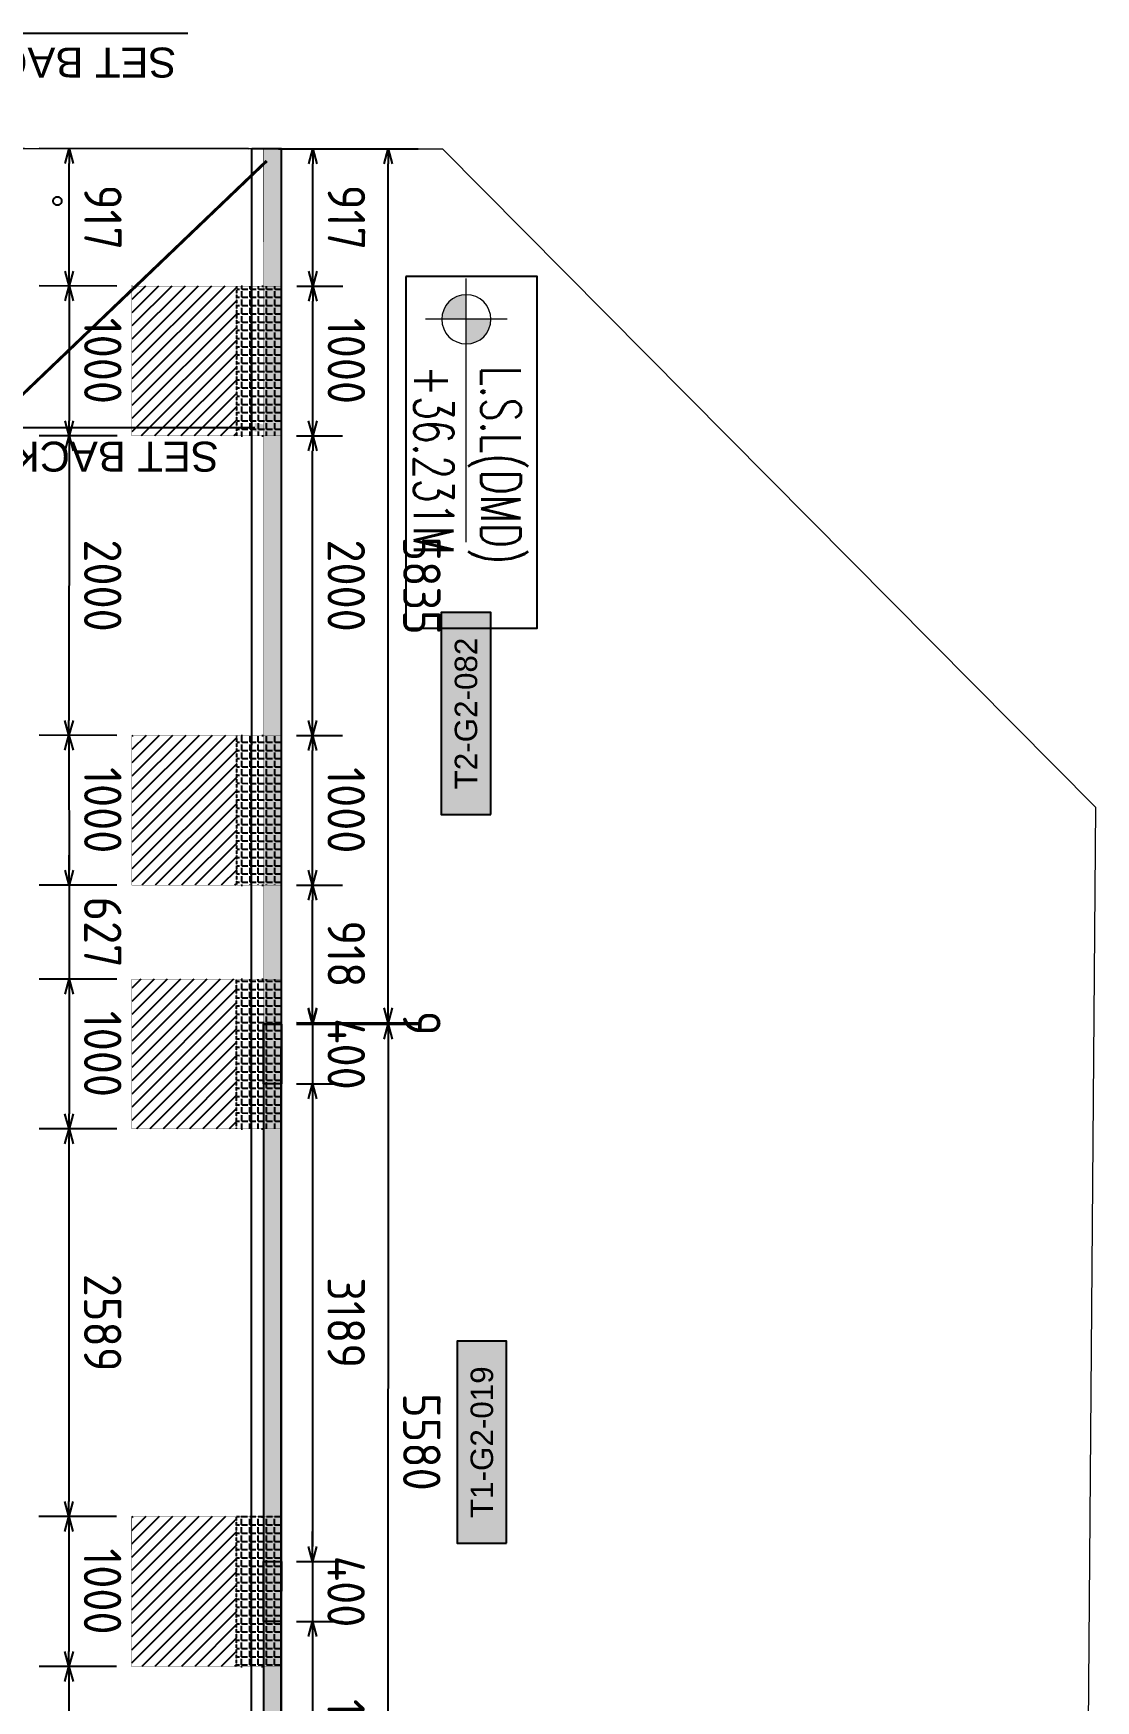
# Model space of a CAD drawing. Header units: centimetres. Extents: x -6122352 to 6876996, y -1694241 to 2592194.
# Drawn here: x 259579 to 266672, y -28556 to -17424 of the extents above; entities that cross this region are included whole.
import ezdxf
from ezdxf.enums import TextEntityAlignment as Align
from ezdxf.xclip import XClip

# ---------------------------------------------------------------- set-up
doc = ezdxf.new("R2010")
doc.units = ezdxf.units.CM
doc.header["$MEASUREMENT"] = 0
doc.header["$XCLIPFRAME"] = 2
doc.header["$PDMODE"] = 66
doc.header["$PDSIZE"] = 100
doc.linetypes.add('CENTER', pattern=[2, 1.25, -0.25, 0.25, -0.25])
doc.linetypes.add('DASHED2', pattern=[0.375, 0.25, -0.125])
doc.layers.get('Defpoints').update_dxf_attribs({"color": 255, "linetype": 'CENTER'})
for name, color, linetype, lineweight, true_color in [('08-Compound Wall-2', 6, 'Continuous', 25, 0xff00ff), ('23585-XR-AR-DAMAC PLOT LIMITS$0$1-End units', 7, 'Continuous', 5, 0xf8991e), ('23585-XR-AR-DAMAC PLOT LIMITS$0$1-Open Space', 7, 'Continuous', 5, 0x90cf5a)]:
    doc.layers.add(name, color=color, linetype=linetype, lineweight=lineweight, true_color=true_color)
for name, color, linetype in [('@MI-FOOTINGS', 7, 'Continuous'), ('@MI-MEP', 7, 'Continuous'), ('@MI-REF LAYER', 7, 'Continuous'), ('@MI-TYPE-01', 30, 'Continuous'), ('@MI-TYPE-02', 6, 'Continuous'), ('PANEL-TAGS', 7, 'Continuous'), ('S-DIMENSION', 251, 'Continuous'), ('XREF1$0$S-LEVELS', 2, 'Continuous'), ('XREF1$0$TYPICAL NEW PROFILE', 3, 'Continuous')]:
    doc.layers.add(name, color=color, linetype=linetype)
doc.layers.add('A-ANNO-TEXT', color=3, linetype='Continuous', lineweight=25)
doc.layers.add('XREF1$0$36-TAGLVL', color=23, linetype='Continuous', lineweight=9)
doc.styles.add('PANELTAG_STYLE', font='arial.ttf')
doc.styles.add('Schueco-BEMSTIL', font='isocpeur.ttf', dxfattribs={"width": 0.9})
doc.styles.get("Standard").update_dxf_attribs({"font": 'arial.ttf'})
doc.styles.add('XREF1$0$DLT_TEXT', font='romans.shx', dxfattribs={"width": 0.7})
doc.dimstyles.new('MI- JWC-TXT-2.5 MM', dxfattribs={"dimscale": 1.5, "dimtxt": 2.5, "dimasz": 1, "dimexe": 2, "dimexo": 1, "dimgap": 1, "dimtad": 1, "dimdec": 0, "dimdsep": 46, "dimtxsty": 'Schueco-BEMSTIL', "dimblk": 'OPEN30', "dimcen": 0, "dimdle": 2, "dimclrd": 140, "dimclre": 8, "dimclrt": 40, "dimadec": 0, "dimazin": 2, "dimtfac": 1, "dimtdec": 0, "dimtix": 1, "dimtmove": 2, "dimatfit": 3, "dimldrblk": 'OPEN', "dimfxl": 2, "dimlwd": -1, "dimlwe": -1, "dimarcsym": 0})
doc.dimstyles.get("Standard").update_dxf_attribs({"dimtxt": 5, "dimasz": 0.5, "dimexe": 0.18, "dimexo": 0.0625, "dimgap": 0.09, "dimtad": 0, "dimtih": 1, "dimtoh": 1, "dimdec": 0, "dimzin": 0, "dimdsep": 46, "dimtxsty": 'Standard', "dimcen": 0.09, "dimadec": 0, "dimazin": 0, "dimtfac": 1, "dimtdec": 0, "dimtofl": 0, "dimtmove": 0, "dimatfit": 3, "dimfxl": 1, "dimtolj": 1, "dimtzin": 0, "dimarcsym": 0})

# ---------------------------------------------------------------- blocks, each defined once
blk = doc.blocks.new('23585-XR-AR-BOUNDARY WALLS AND SETBACKS')
at = {"layer": '08-Compound Wall-2'}
for points in [[(496599.264, 2769060.988), (496581.568, 2769077.201), (496581.434, 2769077.055)], [(496553.061, 2769046.09), (496570.682, 2769029.944), (496576.796, 2769036.616), (496580.85, 2769041.04), (496584.903, 2769045.463), (496588.957, 2769049.887), (496593.01, 2769054.311), (496599.055, 2769060.908), (496581.434, 2769077.055)]]:
    blk.add_lwpolyline(points, dxfattribs=at)
blk = doc.blocks.new('A$C9d9485f6')
at = {"layer": 'A-ANNO-TEXT', "rotation": 312.4881850805905}
blk.add_blockref('23585-XR-AR-BOUNDARY WALLS AND SETBACKS', (-2377088.535, -1504219.252), dxfattribs=at)
blk = doc.blocks.new('23585-XR-AR-DAMAC PLOT LIMITS')
at = {"layer": '23585-XR-AR-DAMAC PLOT LIMITS$0$1-End units', "color": 251, "true_color": 0x636466}
blk.add_lwpolyline([(496599.264, 2769060.988), (496593.083, 2769054.243), (496575.389, 2769070.457), (496581.568, 2769077.201)], close=True, dxfattribs=at)
at = {"layer": '23585-XR-AR-DAMAC PLOT LIMITS$0$1-Open Space', "color": 251, "true_color": 0x636466}
blk.add_lwpolyline([(496608.192, 2769059.895), (496612.584, 2769055.807), (496616.976, 2769051.72), (496617.234, 2769051.48), (496617.478, 2769045.341), (496616.958, 2769044.774), (496599.264, 2769060.988), (496581.568, 2769077.201), (496582.293, 2769077.993), (496588.481, 2769078.239), (496595.015, 2769072.158), (496599.407, 2769068.071), (496603.8, 2769063.983)], close=True, dxfattribs=at)
blk = doc.blocks.new('A$Cf093b529')
at = {"layer": 'A-ANNO-TEXT'}
blk.add_blockref('23585-XR-AR-DAMAC PLOT LIMITS', (-495391.99, -2768603.442), dxfattribs=at)
blk = doc.blocks.new('A$C780da55d')
at = {"layer": 'S-DIMENSION'}
blk.add_circle((0, 0), 0.0281, dxfattribs=at)
blk = doc.blocks.new('23585-XR-AR-MALDIVE-2$0$TH_4')
blk.add_blockref('A$C780da55d', (495794.655, 2769130.864))
blk = doc.blocks.new('A$Ce1b57c37')
at = {"color": 1, "true_color": 0xeb0000, "const_width": 0.01}
blk.add_lwpolyline([(33.148, 0), (27.148, 0), (21.148, 0), (15.148, 0), (9.148, 0), (0.001, 0), (0, 24), (9.148, 24), (15.148, 24), (21.148, 24), (27.148, 24), (33.148, 24), (42.298, 24), (42.298, 0)], close=True, dxfattribs=at)
blk = doc.blocks.new('*D670')
at = {"color": 0, "lineweight": -2, "transparency": 16777216}
for p, q in [((494320.667, 2767860.65), (494320.667, 2767861.126)), ((494317.67, 2767860.97), (494317.67, 2767860.766)), ((494320.487, 2767860.946), (494317.85, 2767860.946))]:
    blk.add_line(p, q, dxfattribs=at)
at = {"color": 0, "transparency": 16777216}
for points in [[(494317.85, 2767860.976), (494317.85, 2767860.916), (494317.67, 2767860.946)], [(494320.487, 2767860.976), (494320.487, 2767860.916), (494320.667, 2767860.946)]]:
    blk.add_solid(points, dxfattribs=at)
at = {"layer": 'Defpoints', "color": 0, "transparency": 16777216}
for p in [(494317.67, 2767861.032), (494317.67, 2767860.946), (494320.667, 2767860.588)]:
    blk.add_point(p, dxfattribs=at)
at = {"color": 0, "transparency": 16777216, "insert": (494319.169, 2767861.139), "char_height": 0.2, "attachment_point": 5}
blk.add_mtext('\\A1;SET BACK   3.00', dxfattribs=at)
blk = doc.blocks.new('*D672')
at = {"color": 0, "lineweight": -2, "transparency": 16777216}
for p, q in [((494320.539, 2767860.584), (494320.969, 2767860.584)), ((494320.789, 2767859.264), (494320.789, 2767860.404)), ((494320.755, 2767859.084), (494320.609, 2767859.084)), ((494320.789, 2767858.315), (494320.789, 2767859.084)), ((494318.297, 2767858.315), (494320.789, 2767858.315))]:
    blk.add_line(p, q, dxfattribs=at)
at = {"color": 0, "transparency": 16777216}
for points in [[(494320.759, 2767860.404), (494320.819, 2767860.404), (494320.789, 2767860.584)], [(494320.759, 2767859.264), (494320.819, 2767859.264), (494320.789, 2767859.084)]]:
    blk.add_solid(points, dxfattribs=at)
at = {"layer": 'Defpoints', "color": 0, "transparency": 16777216}
for p in [(494320.476, 2767860.584), (494320.789, 2767860.584), (494320.817, 2767859.084)]:
    blk.add_point(p, dxfattribs=at)
at = {"color": 0, "transparency": 16777216, "insert": (494319.453, 2767858.508), "char_height": 0.2, "attachment_point": 5}
blk.add_mtext('\\A1;SET BACK   1.50', dxfattribs=at)
blk = doc.blocks.new('XREF1$0$LVL  ATTR')
at = {"color": 7}
blk.add_wipeout([(-0.337, 0.384), (1.897, 0.384), (1.897, -0.45), (-0.337, -0.45)], dxfattribs=at)
at = {"layer": 'XREF1$0$36-TAGLVL', "extrusion": (-4.88814e-07, 1.40652e-17, 1)}
h = blk.add_hatch(color=252, dxfattribs=at)
h.paths.add_polyline_path([(-0.065, 0.156, 0.414214), (-0.222, 0), (-0.065, 0)])
h.paths.add_polyline_path([(0.091, 0), (-0.065, 0), (-0.065, -0.156, 0.414214)])
for p, q in [((-0.065, -0.26), (-0.065, 0.26)), ((1.351, 0, 0), (-0.325, 0, 0))]:
    blk.add_line(p, q, dxfattribs=at)
blk.add_circle((-0.065, 0, 0), 0.156, dxfattribs=at)
at = {"layer": 'XREF1$0$S-LEVELS', "color": 1}
blk.add_lwpolyline([(-0.337, 0.384), (1.897, 0.384), (1.897, -0.45), (-0.337, -0.45)], close=True, dxfattribs=at)
at = {"layer": 'XREF1$0$TYPICAL NEW PROFILE', "color": 3, "style": 'XREF1$0$DLT_TEXT', "width": 0.7}
for tag, p in [('+0.00M', (0.241, 0.067, 0)), ('S.S.L', (0.241, -0.345, 0))]:
    blk.add_attdef(tag, p, '', height=0.25, dxfattribs=at)
blk = doc.blocks.new('T1-FOOTING')
at = {"transparency": 33554679}
h = blk.add_hatch(dxfattribs=at)
h.set_pattern_fill('ANGLE', color=256, scale=500)
h.set_pattern_definition([(0, (0, 0), (0, 137.5), [100, -37.5]), (90, (0, 0), (-137.5, 8e-15), [100, -37.5])])
h.paths.add_polyline_path([(-500, -300), (500, -300), (500, 0), (-500, 0)])
h.paths.add_polyline_path([(-499.75, -299.75), (499.75, -299.75), (499.75, -0.25), (-499.75, -0.25)], flags=16)
h = blk.add_hatch(dxfattribs=at)
h.set_pattern_fill('ANGLE', color=8, scale=200)
h.set_pattern_definition([(0, (0, 0), (0, 55), [40, -15]), (90, (0, 0), (-55, 3e-15), [40, -15])])
h.paths.add_polyline_path([(500, -300), (500, 0), (-500, 0), (-500, -300)])
h = blk.add_hatch(dxfattribs=at)
h.set_pattern_fill('ANSI31', color=8, scale=500)
h.paths.add_polyline_path([(500, -1000), (500, -300), (-500, -300), (-500, -1000)])
at = {"layer": '@MI-TYPE-01', "color": 240, "linetype": 'DASHED2', "true_color": 0xed1f24}
blk.add_line((-500, -300), (500, -300), dxfattribs=at)
at = {"layer": '@MI-TYPE-01', "color": 240, "true_color": 0xed1f24, "const_width": 2.5}
blk.add_lwpolyline([(-500, 0), (500, 0), (500, -1000), (-500, -1000)], close=True, dxfattribs=at)
blk = doc.blocks.new('_Open30')
at = {"color": 0, "linetype": 'ByBlock', "lineweight": -2}
for p, q in [((-1, 0.27), (0, 0)), ((0, 0), (-1, -0.27)), ((0, 0), (-1, 0))]:
    blk.add_line(p, q, dxfattribs=at)
blk = doc.blocks.new('*D919')
at = {"layer": '@MI-TYPE-02', "color": 8, "transparency": 16777216}
for p, q in [((382575, -149263), (383387, -149263)), ((382576, -155098), (383388, -155098))]:
    blk.add_line(p, q, dxfattribs=at)
at = {"layer": '@MI-TYPE-02', "color": 140, "transparency": 16777216}
blk.add_line((383188, -154998), (383187, -149363), dxfattribs=at)
at = {"layer": 'Defpoints', "color": 0, "transparency": 16777216}
for p in [(382475, -149263), (383187, -149263), (382476, -155098)]:
    blk.add_point(p, dxfattribs=at)
at = {"layer": '@MI-TYPE-02', "color": 140, "transparency": 16777216, "xscale": 100, "yscale": 100, "zscale": 100}
for p, rotation in [((383187, -149263), 90.01026582106833), ((383188, -155098), 270.0102658210683)]:
    blk.add_blockref('_Open30', p, dxfattribs=dict(at, rotation=rotation))
at = {"layer": '@MI-TYPE-02', "color": 40, "transparency": 16777216, "insert": (383412, -152180), "char_height": 250, "attachment_point": 5, "rotation": 270.0103, "style": 'Schueco-BEMSTIL'}
blk.add_mtext('5835', dxfattribs=at)
blk = doc.blocks.new('_Open')
at = {"color": 0, "linetype": 'ByBlock', "lineweight": -2}
for p, q in [((-1, 0.2), (0, 0)), ((-1, -0.2), (0, 0)), ((0, 0), (-1, 0))]:
    blk.add_line(p, q, dxfattribs=at)
blk = doc.blocks.new('*D920')
at = {"layer": '@MI-TYPE-02', "color": 8, "transparency": 16777216}
for p, q in [((382577, -154180), (382883, -154180)), ((382576, -155098), (382884, -155098))]:
    blk.add_line(p, q, dxfattribs=at)
at = {"layer": '@MI-TYPE-02', "color": 140, "transparency": 16777216}
blk.add_line((382684, -154998), (382683, -154280), dxfattribs=at)
at = {"layer": 'Defpoints', "color": 0, "transparency": 16777216}
for p in [(382477, -154180), (382683, -154180), (382476, -155098)]:
    blk.add_point(p, dxfattribs=at)
at = {"layer": '@MI-TYPE-02', "color": 140, "transparency": 16777216, "xscale": 100, "yscale": 100, "zscale": 100}
for p, rotation in [((382683, -154180), 90.01026582106833), ((382684, -155098), 270.0102658210683)]:
    blk.add_blockref('_Open30', p, dxfattribs=dict(at, rotation=rotation))
at = {"layer": '@MI-TYPE-02', "color": 40, "transparency": 16777216, "insert": (382909, -154639), "char_height": 250, "attachment_point": 5, "rotation": 270.0103, "style": 'Schueco-BEMSTIL'}
blk.add_mtext('918', dxfattribs=at)
blk = doc.blocks.new('*D921')
at = {"layer": '@MI-TYPE-02', "color": 8, "transparency": 16777216}
for p, q in [((382576, -153180), (382883, -153180)), ((382577, -154180), (382883, -154180))]:
    blk.add_line(p, q, dxfattribs=at)
at = {"layer": '@MI-TYPE-02', "color": 140, "transparency": 16777216}
blk.add_line((382683, -154080), (382683, -153280), dxfattribs=at)
at = {"layer": 'Defpoints', "color": 0, "transparency": 16777216}
for p in [(382476, -153180), (382683, -153180), (382477, -154180)]:
    blk.add_point(p, dxfattribs=at)
at = {"layer": '@MI-TYPE-02', "color": 140, "transparency": 16777216, "xscale": 100, "yscale": 100, "zscale": 100}
for p, rotation in [((382683, -153180), 90.01026582106833), ((382683, -154180), 270.0102658210683)]:
    blk.add_blockref('_Open30', p, dxfattribs=dict(at, rotation=rotation))
at = {"layer": '@MI-TYPE-02', "color": 40, "transparency": 16777216, "insert": (382908, -153680), "char_height": 250, "attachment_point": 5, "rotation": 270.0103, "style": 'Schueco-BEMSTIL'}
blk.add_mtext('1000', dxfattribs=at)
blk = doc.blocks.new('*D922')
at = {"layer": '@MI-TYPE-02', "color": 8, "transparency": 16777216}
for p, q in [((382576, -151180), (382883, -151180)), ((382576, -153180), (382883, -153180))]:
    blk.add_line(p, q, dxfattribs=at)
at = {"layer": '@MI-TYPE-02', "color": 140, "transparency": 16777216}
blk.add_line((382683, -153080), (382683, -151280), dxfattribs=at)
at = {"layer": 'Defpoints', "color": 0, "transparency": 16777216}
for p in [(382476, -151180), (382683, -151180), (382476, -153180)]:
    blk.add_point(p, dxfattribs=at)
at = {"layer": '@MI-TYPE-02', "color": 140, "transparency": 16777216, "xscale": 100, "yscale": 100, "zscale": 100}
for p, rotation in [((382683, -151180), 90.01026582106833), ((382683, -153180), 270.0102658210683)]:
    blk.add_blockref('_Open30', p, dxfattribs=dict(at, rotation=rotation))
at = {"layer": '@MI-TYPE-02', "color": 40, "transparency": 16777216, "insert": (382908, -152180), "char_height": 250, "attachment_point": 5, "rotation": 270.0103, "style": 'Schueco-BEMSTIL'}
blk.add_mtext('2000', dxfattribs=at)
blk = doc.blocks.new('*D923')
at = {"layer": '@MI-TYPE-02', "color": 8, "transparency": 16777216}
for p, q in [((382576, -150180), (382883, -150180)), ((382576, -151180), (382883, -151180))]:
    blk.add_line(p, q, dxfattribs=at)
at = {"layer": '@MI-TYPE-02', "color": 140, "transparency": 16777216}
blk.add_line((382683, -151080), (382683, -150280), dxfattribs=at)
at = {"layer": 'Defpoints', "color": 0, "transparency": 16777216}
for p in [(382476, -150180), (382683, -150180), (382476, -151180)]:
    blk.add_point(p, dxfattribs=at)
at = {"layer": '@MI-TYPE-02', "color": 140, "transparency": 16777216, "xscale": 100, "yscale": 100, "zscale": 100}
for p, rotation in [((382683, -150180), 90.01026582106833), ((382683, -151180), 270.0102658210683)]:
    blk.add_blockref('_Open30', p, dxfattribs=dict(at, rotation=rotation))
at = {"layer": '@MI-TYPE-02', "color": 40, "transparency": 16777216, "insert": (382908, -150680), "char_height": 250, "attachment_point": 5, "rotation": 270.0103, "style": 'Schueco-BEMSTIL'}
blk.add_mtext('1000', dxfattribs=at)
blk = doc.blocks.new('*D924')
at = {"layer": '@MI-TYPE-02', "color": 8, "transparency": 16777216}
for p, q in [((382455, -149263), (382883, -149263)), ((382576, -150180), (382883, -150180))]:
    blk.add_line(p, q, dxfattribs=at)
at = {"layer": '@MI-TYPE-02', "color": 140, "transparency": 16777216}
blk.add_line((382683, -150080), (382683, -149363), dxfattribs=at)
at = {"layer": 'Defpoints', "color": 0, "transparency": 16777216}
for p in [(382355, -149263), (382683, -149263), (382476, -150180)]:
    blk.add_point(p, dxfattribs=at)
at = {"layer": '@MI-TYPE-02', "color": 140, "transparency": 16777216, "xscale": 100, "yscale": 100, "zscale": 100}
for p, rotation in [((382683, -149263), 90.01026582106833), ((382683, -150180), 270.0102658210683)]:
    blk.add_blockref('_Open30', p, dxfattribs=dict(at, rotation=rotation))
at = {"layer": '@MI-TYPE-02', "color": 40, "transparency": 16777216, "insert": (382908, -149722), "char_height": 250, "attachment_point": 5, "rotation": 270.0103, "style": 'Schueco-BEMSTIL'}
blk.add_mtext('917', dxfattribs=at)
blk = doc.blocks.new('RCC COPING')
at = {"layer": '@MI-TYPE-01', "transparency": 33554679}
h = blk.add_hatch(color=8, dxfattribs=at)
h.dxf.hatch_style = 1
h.paths.add_polyline_path([(60, 200), (-60, 200), (-60, -200), (60, -200)])
at = {"layer": '@MI-TYPE-01', "color": 30}
blk.add_lwpolyline([(-60, 200), (60, 200), (60, -200), (-60, -200)], close=True, dxfattribs=at)
blk = doc.blocks.new('31309MM')
at = {"layer": '@MI-TYPE-01', "transparency": 33554679}
h = blk.add_hatch(color=30, dxfattribs=at)
h.dxf.hatch_style = 1
h.paths.add_polyline_path([(0, 120), (5582, 120), (5582, 0), (0, 0)])
h.paths.add_polyline_path([(5592, 0), (12764, 0), (12764, 120), (5592, 120)])
h.paths.add_polyline_path([(12774, 120), (18356, 120), (18356, 0), (12774, 0)])
h.paths.add_polyline_path([(18366, 0), (23537, 0), (23537, 120), (18366, 120)])
h.paths.add_polyline_path([(23547, 120), (30720, 120), (30720, 0), (23547, 0)])
h.paths.add_polyline_path([(30730, 0), (36309, 0), (36309, 120), (30730, 120)])
at = {"layer": '@MI-TYPE-01', "color": 30}
blk.add_lwpolyline([(30730, 0), (36309, 0), (36309, 120), (30730, 120)], close=True, dxfattribs=at)
at = {"layer": '@MI-TYPE-01', "color": 240, "true_color": 0xed1f24, "rotation": 89.95700707059105}
for p in [(32520, 60), (36109, 60)]:
    blk.add_blockref('RCC COPING', p, dxfattribs=at)
blk = doc.blocks.new('A$Ceca04276')
at = {"layer": '@MI-TYPE-01', "color": 30, "rotation": 89.98971944707202}
blk.add_blockref('31309MM', (0, 10), dxfattribs=at)
blk = doc.blocks.new('*D925')
at = {"layer": '@MI-TYPE-02', "color": 140, "transparency": 16777216}
for p, q in [((383188, -154998), (383188, -154898)), ((383188, -155098), (383188, -155107)), ((383188, -155207), (383188, -155307))]:
    blk.add_line(p, q, dxfattribs=at)
at = {"layer": '@MI-TYPE-02', "color": 8, "transparency": 16777216}
for p, q in [((382576, -155098), (383388, -155098)), ((382576, -155107), (383388, -155107))]:
    blk.add_line(p, q, dxfattribs=at)
at = {"layer": 'Defpoints', "color": 0, "transparency": 16777216}
for p in [(382476, -155098), (382476, -155107), (383188, -155107)]:
    blk.add_point(p, dxfattribs=at)
at = {"layer": '@MI-TYPE-02', "color": 140, "transparency": 16777216, "xscale": 100, "yscale": 100, "zscale": 100}
for p, rotation in [((383188, -155098), 270.0102658210683), ((383188, -155107), 90.01026582106833)]:
    blk.add_blockref('_Open30', p, dxfattribs=dict(at, rotation=rotation))
at = {"layer": '@MI-TYPE-02', "color": 40, "transparency": 16777216, "insert": (383413, -155102), "char_height": 250, "attachment_point": 5, "rotation": 270.0103, "style": 'Schueco-BEMSTIL'}
blk.add_mtext('9', dxfattribs=at)
blk = doc.blocks.new('*D1374')
at = {"layer": '@MI-TYPE-02', "color": 8, "transparency": 16777216}
for p, q in [((93, 42154), (904, 42154)), ((94, 36574), (905, 36575))]:
    blk.add_line(p, q, dxfattribs=at)
at = {"layer": '@MI-TYPE-02', "color": 140, "transparency": 16777216}
blk.add_line((704, 42054), (705, 36675), dxfattribs=at)
at = {"layer": 'Defpoints', "color": 0, "transparency": 16777216}
for p in [(-7, 42154), (-6, 36574), (705, 36575)]:
    blk.add_point(p, dxfattribs=at)
at = {"layer": '@MI-TYPE-02', "color": 140, "transparency": 16777216, "xscale": 100, "yscale": 100, "zscale": 100}
for p, rotation in [((704, 42154), 90.01026582106833), ((705, 36575), 270.0102658210683)]:
    blk.add_blockref('_Open30', p, dxfattribs=dict(at, rotation=rotation))
at = {"layer": '@MI-TYPE-02', "color": 40, "transparency": 16777216, "insert": (930, 39364), "char_height": 250, "attachment_point": 5, "rotation": 270.0103, "style": 'Schueco-BEMSTIL'}
blk.add_mtext('5580', dxfattribs=at)
blk = doc.blocks.new('*D926')
at = {"layer": '@MI-TYPE-02', "color": 140, "transparency": 16777216}
for p, q in [((382684, -155007), (382684, -154907)), ((382684, -155107), (382684, -155507)), ((382684, -155607), (382684, -155707))]:
    blk.add_line(p, q, dxfattribs=at)
at = {"layer": '@MI-TYPE-02', "color": 8, "transparency": 16777216}
for p, q in [((382576, -155107), (382884, -155107)), ((382577, -155507), (382884, -155507))]:
    blk.add_line(p, q, dxfattribs=at)
at = {"layer": 'Defpoints', "color": 0, "transparency": 16777216}
for p in [(382476, -155107), (382477, -155507), (382684, -155507)]:
    blk.add_point(p, dxfattribs=at)
at = {"layer": '@MI-TYPE-02', "color": 140, "transparency": 16777216, "xscale": 100, "yscale": 100, "zscale": 100}
for p, rotation in [((382684, -155107), 270.0102658210683), ((382684, -155507), 90.01026582106833)]:
    blk.add_blockref('_Open30', p, dxfattribs=dict(at, rotation=rotation))
at = {"layer": '@MI-TYPE-02', "color": 40, "transparency": 16777216, "insert": (382909, -155307), "char_height": 250, "attachment_point": 5, "rotation": 270.0103, "style": 'Schueco-BEMSTIL'}
blk.add_mtext('400', dxfattribs=at)
blk = doc.blocks.new('*D927')
at = {"layer": '@MI-TYPE-02', "color": 8, "transparency": 16777216}
for p, q in [((382577, -155507), (382884, -155507)), ((382577, -158696), (382884, -158696))]:
    blk.add_line(p, q, dxfattribs=at)
at = {"layer": '@MI-TYPE-02', "color": 140, "transparency": 16777216}
blk.add_line((382684, -155607), (382684, -158596), dxfattribs=at)
at = {"layer": 'Defpoints', "color": 0, "transparency": 16777216}
for p in [(382477, -155507), (382477, -158696), (382684, -158696)]:
    blk.add_point(p, dxfattribs=at)
at = {"layer": '@MI-TYPE-02', "color": 140, "transparency": 16777216, "xscale": 100, "yscale": 100, "zscale": 100}
for p, rotation in [((382684, -155507), 90.01026582106833), ((382684, -158696), 270.0102658210683)]:
    blk.add_blockref('_Open30', p, dxfattribs=dict(at, rotation=rotation))
at = {"layer": '@MI-TYPE-02', "color": 40, "transparency": 16777216, "insert": (382909, -157101), "char_height": 250, "attachment_point": 5, "rotation": 270.0103, "style": 'Schueco-BEMSTIL'}
blk.add_mtext('3189', dxfattribs=at)
blk = doc.blocks.new('*D928')
at = {"layer": '@MI-TYPE-02', "color": 140, "transparency": 16777216}
for p, q in [((382684, -158596), (382684, -158496)), ((382684, -158696), (382684, -159096)), ((382684, -159196), (382684, -159296))]:
    blk.add_line(p, q, dxfattribs=at)
at = {"layer": '@MI-TYPE-02', "color": 8, "transparency": 16777216}
for p, q in [((382577, -158696), (382884, -158696)), ((382577, -159096), (382884, -159096))]:
    blk.add_line(p, q, dxfattribs=at)
at = {"layer": 'Defpoints', "color": 0, "transparency": 16777216}
for p in [(382477, -158696), (382477, -159096), (382684, -159096)]:
    blk.add_point(p, dxfattribs=at)
at = {"layer": '@MI-TYPE-02', "color": 140, "transparency": 16777216, "xscale": 100, "yscale": 100, "zscale": 100}
for p, rotation in [((382684, -158696), 270.0102658210683), ((382684, -159096), 90.01026582106833)]:
    blk.add_blockref('_Open30', p, dxfattribs=dict(at, rotation=rotation))
at = {"layer": '@MI-TYPE-02', "color": 40, "transparency": 16777216, "insert": (382909, -158896), "char_height": 250, "attachment_point": 5, "rotation": 270.0103, "style": 'Schueco-BEMSTIL'}
blk.add_mtext('400', dxfattribs=at)
blk = doc.blocks.new('*D929')
at = {"layer": '@MI-TYPE-02', "color": 8, "transparency": 16777216}
for p, q in [((382577, -159096), (382884, -159096)), ((382577, -160687), (382885, -160687))]:
    blk.add_line(p, q, dxfattribs=at)
at = {"layer": '@MI-TYPE-02', "color": 140, "transparency": 16777216}
blk.add_line((382684, -159196), (382685, -160587), dxfattribs=at)
at = {"layer": 'Defpoints', "color": 0, "transparency": 16777216}
for p in [(382477, -159096), (382477, -160687), (382685, -160687)]:
    blk.add_point(p, dxfattribs=at)
at = {"layer": '@MI-TYPE-02', "color": 140, "transparency": 16777216, "xscale": 100, "yscale": 100, "zscale": 100}
for p, rotation in [((382684, -159096), 90.01026582106833), ((382685, -160687), 270.0102658210683)]:
    blk.add_blockref('_Open30', p, dxfattribs=dict(at, rotation=rotation))
at = {"layer": '@MI-TYPE-02', "color": 40, "transparency": 16777216, "insert": (382909, -159891), "char_height": 250, "attachment_point": 5, "rotation": 270.0103, "style": 'Schueco-BEMSTIL'}
blk.add_mtext('1591', dxfattribs=at)
blk = doc.blocks.new('*D1398')
at = {"layer": '@MI-TYPE-02', "color": 8, "transparency": 16777216}
for p, q in [((-229, 47998), (-1627, 47998)), ((-1108, 47081), (-1627, 47081))]:
    blk.add_line(p, q, dxfattribs=at)
at = {"layer": '@MI-TYPE-02', "color": 140, "transparency": 16777216}
blk.add_line((-1427, 47181), (-1427, 47898), dxfattribs=at)
at = {"layer": 'Defpoints', "color": 0, "transparency": 16777216}
for p in [(-1427, 47998), (-129, 47998), (-1008, 47081)]:
    blk.add_point(p, dxfattribs=at)
at = {"layer": '@MI-TYPE-02', "color": 140, "transparency": 16777216, "xscale": 100, "yscale": 100, "zscale": 100}
for p, rotation in [((-1427, 47998), 90.01026582106819), ((-1427, 47081), 270.0102658210682)]:
    blk.add_blockref('_Open30', p, dxfattribs=dict(at, rotation=rotation))
at = {"layer": '@MI-TYPE-02', "color": 40, "transparency": 16777216, "insert": (-1202, 47539), "char_height": 250, "attachment_point": 5, "rotation": 270.0103, "style": 'Schueco-BEMSTIL'}
blk.add_mtext('917', dxfattribs=at)
blk = doc.blocks.new('*D1399')
at = {"layer": '@MI-TYPE-02', "color": 8, "transparency": 16777216}
for p, q in [((-1108, 47081), (-1627, 47081)), ((-1107, 46081), (-1627, 46081))]:
    blk.add_line(p, q, dxfattribs=at)
at = {"layer": '@MI-TYPE-02', "color": 140, "transparency": 16777216}
blk.add_line((-1427, 46981), (-1427, 46181), dxfattribs=at)
at = {"layer": 'Defpoints', "color": 0, "transparency": 16777216}
for p in [(-1008, 47081), (-1427, 46081), (-1007, 46081)]:
    blk.add_point(p, dxfattribs=at)
at = {"layer": '@MI-TYPE-02', "color": 140, "transparency": 16777216, "xscale": 100, "yscale": 100, "zscale": 100}
for p, rotation in [((-1427, 47081), 90.01026582106819), ((-1427, 46081), 270.0102658210682)]:
    blk.add_blockref('_Open30', p, dxfattribs=dict(at, rotation=rotation))
at = {"layer": '@MI-TYPE-02', "color": 40, "transparency": 16777216, "insert": (-1202, 46581), "char_height": 250, "attachment_point": 5, "rotation": 270.0103, "style": 'Schueco-BEMSTIL'}
blk.add_mtext('1000', dxfattribs=at)
blk = doc.blocks.new('*D1400')
at = {"layer": '@MI-TYPE-02', "color": 8, "transparency": 16777216}
for p, q in [((-1107, 46081), (-1627, 46081)), ((-1107, 44081), (-1627, 44081))]:
    blk.add_line(p, q, dxfattribs=at)
at = {"layer": '@MI-TYPE-02', "color": 140, "transparency": 16777216}
blk.add_line((-1427, 45981), (-1427, 44181), dxfattribs=at)
at = {"layer": 'Defpoints', "color": 0, "transparency": 16777216}
for p in [(-1007, 46081), (-1427, 44081), (-1007, 44081)]:
    blk.add_point(p, dxfattribs=at)
at = {"layer": '@MI-TYPE-02', "color": 140, "transparency": 16777216, "xscale": 100, "yscale": 100, "zscale": 100}
for p, rotation in [((-1427, 46081), 90.01026582106819), ((-1427, 44081), 270.0102658210682)]:
    blk.add_blockref('_Open30', p, dxfattribs=dict(at, rotation=rotation))
at = {"layer": '@MI-TYPE-02', "color": 40, "transparency": 16777216, "insert": (-1202, 45081), "char_height": 250, "attachment_point": 5, "rotation": 270.0103, "style": 'Schueco-BEMSTIL'}
blk.add_mtext('2000', dxfattribs=at)
blk = doc.blocks.new('*D1401')
at = {"layer": '@MI-TYPE-02', "color": 8, "transparency": 16777216}
for p, q in [((-1107, 44081), (-1627, 44081)), ((-1107, 43081), (-1626, 43081))]:
    blk.add_line(p, q, dxfattribs=at)
at = {"layer": '@MI-TYPE-02', "color": 140, "transparency": 16777216}
blk.add_line((-1427, 43981), (-1426, 43181), dxfattribs=at)
at = {"layer": 'Defpoints', "color": 0, "transparency": 16777216}
for p in [(-1007, 44081), (-1426, 43081), (-1007, 43081)]:
    blk.add_point(p, dxfattribs=at)
at = {"layer": '@MI-TYPE-02', "color": 140, "transparency": 16777216, "xscale": 100, "yscale": 100, "zscale": 100}
for p, rotation in [((-1427, 44081), 90.01026582106819), ((-1426, 43081), 270.0102658210682)]:
    blk.add_blockref('_Open30', p, dxfattribs=dict(at, rotation=rotation))
at = {"layer": '@MI-TYPE-02', "color": 40, "transparency": 16777216, "insert": (-1201, 43581), "char_height": 250, "attachment_point": 5, "rotation": 270.0103, "style": 'Schueco-BEMSTIL'}
blk.add_mtext('1000', dxfattribs=at)
blk = doc.blocks.new('*D1402')
at = {"layer": '@MI-TYPE-02', "color": 140, "transparency": 16777216}
for p, q in [((-1426, 43181), (-1426, 43281)), ((-1426, 43081), (-1426, 42454)), ((-1426, 42354), (-1426, 42254))]:
    blk.add_line(p, q, dxfattribs=at)
at = {"layer": '@MI-TYPE-02', "color": 8, "transparency": 16777216}
for p, q in [((-1107, 43081), (-1626, 43081)), ((-1108, 42454), (-1626, 42454))]:
    blk.add_line(p, q, dxfattribs=at)
at = {"layer": 'Defpoints', "color": 0, "transparency": 16777216}
for p in [(-1007, 43081), (-1426, 42454), (-1008, 42454)]:
    blk.add_point(p, dxfattribs=at)
at = {"layer": '@MI-TYPE-02', "color": 140, "transparency": 16777216, "xscale": 100, "yscale": 100, "zscale": 100}
for p, rotation in [((-1426, 43081), 270.0102658210682), ((-1426, 42454), 90.01026582106819)]:
    blk.add_blockref('_Open30', p, dxfattribs=dict(at, rotation=rotation))
at = {"layer": '@MI-TYPE-02', "color": 40, "transparency": 16777216, "insert": (-1201, 42767), "char_height": 250, "attachment_point": 5, "rotation": 270.0103, "style": 'Schueco-BEMSTIL'}
blk.add_mtext('627', dxfattribs=at)
blk = doc.blocks.new('*D1403')
at = {"layer": '@MI-TYPE-02', "color": 8, "transparency": 16777216}
for p, q in [((-1108, 42454), (-1626, 42454)), ((-1107, 41454), (-1626, 41454))]:
    blk.add_line(p, q, dxfattribs=at)
at = {"layer": '@MI-TYPE-02', "color": 140, "transparency": 16777216}
blk.add_line((-1426, 42354), (-1426, 41554), dxfattribs=at)
at = {"layer": 'Defpoints', "color": 0, "transparency": 16777216}
for p in [(-1008, 42454), (-1426, 41454), (-1007, 41454)]:
    blk.add_point(p, dxfattribs=at)
at = {"layer": '@MI-TYPE-02', "color": 140, "transparency": 16777216, "xscale": 100, "yscale": 100, "zscale": 100}
for p, rotation in [((-1426, 42454), 90.01026582106819), ((-1426, 41454), 270.0102658210682)]:
    blk.add_blockref('_Open30', p, dxfattribs=dict(at, rotation=rotation))
at = {"layer": '@MI-TYPE-02', "color": 40, "transparency": 16777216, "insert": (-1201, 41954), "char_height": 250, "attachment_point": 5, "rotation": 270.0103, "style": 'Schueco-BEMSTIL'}
blk.add_mtext('1000', dxfattribs=at)
blk = doc.blocks.new('*D1404')
at = {"layer": '@MI-TYPE-02', "color": 8, "transparency": 16777216}
for p, q in [((-1107, 41454), (-1626, 41454)), ((-1107, 38865), (-1626, 38865))]:
    blk.add_line(p, q, dxfattribs=at)
at = {"layer": '@MI-TYPE-02', "color": 140, "transparency": 16777216}
blk.add_line((-1426, 41354), (-1426, 38965), dxfattribs=at)
at = {"layer": 'Defpoints', "color": 0, "transparency": 16777216}
for p in [(-1007, 41454), (-1426, 38865), (-1007, 38865)]:
    blk.add_point(p, dxfattribs=at)
at = {"layer": '@MI-TYPE-02', "color": 140, "transparency": 16777216, "xscale": 100, "yscale": 100, "zscale": 100}
for p, rotation in [((-1426, 41454), 90.01026582106819), ((-1426, 38865), 270.0102658210682)]:
    blk.add_blockref('_Open30', p, dxfattribs=dict(at, rotation=rotation))
at = {"layer": '@MI-TYPE-02', "color": 40, "transparency": 16777216, "insert": (-1201, 40159), "char_height": 250, "attachment_point": 5, "rotation": 270.0103, "style": 'Schueco-BEMSTIL'}
blk.add_mtext('2589', dxfattribs=at)
blk = doc.blocks.new('*D1405')
at = {"layer": '@MI-TYPE-02', "color": 8, "transparency": 16777216}
for p, q in [((-1107, 38865), (-1626, 38865)), ((-1107, 37865), (-1625, 37865))]:
    blk.add_line(p, q, dxfattribs=at)
at = {"layer": '@MI-TYPE-02', "color": 140, "transparency": 16777216}
blk.add_line((-1426, 38765), (-1425, 37965), dxfattribs=at)
at = {"layer": 'Defpoints', "color": 0, "transparency": 16777216}
for p in [(-1007, 38865), (-1425, 37865), (-1007, 37865)]:
    blk.add_point(p, dxfattribs=at)
at = {"layer": '@MI-TYPE-02', "color": 140, "transparency": 16777216, "xscale": 100, "yscale": 100, "zscale": 100}
for p, rotation in [((-1426, 38865), 90.01026582106819), ((-1425, 37865), 270.0102658210682)]:
    blk.add_blockref('_Open30', p, dxfattribs=dict(at, rotation=rotation))
at = {"layer": '@MI-TYPE-02', "color": 40, "transparency": 16777216, "insert": (-1201, 38365), "char_height": 250, "attachment_point": 5, "rotation": 270.0103, "style": 'Schueco-BEMSTIL'}
blk.add_mtext('1000', dxfattribs=at)
blk = doc.blocks.new('*D1406')
at = {"layer": '@MI-TYPE-02', "color": 8, "transparency": 16777216}
for p, q in [((-1107, 37865), (-1625, 37865)), ((-1106, 35274), (-1625, 35273))]:
    blk.add_line(p, q, dxfattribs=at)
at = {"layer": '@MI-TYPE-02', "color": 140, "transparency": 16777216}
blk.add_line((-1425, 37765), (-1425, 35373), dxfattribs=at)
at = {"layer": 'Defpoints', "color": 0, "transparency": 16777216}
for p in [(-1007, 37865), (-1425, 35273), (-1006, 35274)]:
    blk.add_point(p, dxfattribs=at)
at = {"layer": '@MI-TYPE-02', "color": 140, "transparency": 16777216, "xscale": 100, "yscale": 100, "zscale": 100}
for p, rotation in [((-1425, 37865), 90.01026582106819), ((-1425, 35273), 270.0102658210682)]:
    blk.add_blockref('_Open30', p, dxfattribs=dict(at, rotation=rotation))
at = {"layer": '@MI-TYPE-02', "color": 40, "transparency": 16777216, "insert": (-1200, 36569), "char_height": 250, "attachment_point": 5, "rotation": 270.0103, "style": 'Schueco-BEMSTIL'}
blk.add_mtext('2591', dxfattribs=at)
blk = doc.blocks.new('PANELTAG')
at = {"layer": 'PANEL-TAGS', "color": 1}
blk.add_lwpolyline([(-13.5, -3.3), (13.5, -3.3), (13.5, 3.3), (-13.5, 3.3)], close=True, dxfattribs=at)
at = {"layer": 'PANEL-TAGS', "color": 40, "true_color": 0xffd700}
blk.add_solid([(-13.5, -3.3), (13.5, -3.3), (-13.5, 3.3), (13.5, 3.3)], dxfattribs=at)
at = {"layer": 'PANEL-TAGS', "color": 5, "style": 'PANELTAG_STYLE'}
blk.add_attdef('TAGNO', text='', height=3, dxfattribs=at).set_placement((0, 0), align=Align.CENTER)
blk = doc.blocks.new('A$C112ef4d4')
at = {"color": 1, "true_color": 0xeb0000, "const_width": 0.01}
blk.add_lwpolyline([(37.17, -20.282), (31.17, -20.282), (25.17, -20.282), (19.17, -20.282), (13.17, -20.282), (4.022, -20.282), (4.022, 3.719), (13.17, 3.718), (19.17, 3.718), (25.17, 3.718), (31.17, 3.718), (37.17, 3.718), (46.32, 3.718), (46.32, -20.282)], close=True, dxfattribs=at)
dim = blk.add_linear_dim(base=(4.022, -18.42), p1=(7.02, -18.778), p2=(4.022, -18.334), text='SET BACK   <>', dimstyle='Standard', override={"dimtxt": 0.2, "dimtad": 1, "dimtih": 0, "dimdec": 2})
dim.commit()
dim.dimension.update_dxf_attribs({"geometry": '*D670', "text_midpoint": (5.521, -18.227), "insert": (-494313.648, -2767879.366)})
dim = blk.add_linear_dim(base=(7.142, -18.782), p1=(7.17, -20.282), p2=(6.828, -18.782), angle=90, text='SET BACK   <>', dimstyle='Standard', override={"dimtxt": 0.2, "dimtad": 1, "dimtih": 0, "dimdec": 2, "dimtmove": 1})
dim.commit()
dim.dimension.update_dxf_attribs({"geometry": '*D672', "text_midpoint": (6.411, -21.051), "dimtype": 128, "insert": (-494313.648, -2767879.366)})
blk = doc.blocks.new('T1-PARTITON 2')
at = {"layer": '@MI-TYPE-02'}
h = blk.add_hatch(color=256, dxfattribs=at)
h.dxf.hatch_style = 1
h.paths.add_polyline_path([(-8.7, 47998.3), (-7.6, 42163.3), (-127.6, 42163.3), (-128.7, 47998.3)])
at = {"layer": '@MI-TYPE-02', "const_width": 2.5}
blk.add_lwpolyline([(-8.7, 47998.3), (-7.6, 42163.3), (-127.6, 42163.3), (-128.7, 47998.3)], close=True, dxfattribs=at)
at = {"layer": '@MI-FOOTINGS', "color": 240, "true_color": 0xed1f24, "xscale": -1}
for p, rotation in [((-7.5, 46580.8), 270.0102658218726), ((-7, 43580.8), 270.0102658218726), ((-7.4, 41954.2), 270.0100462352146), ((-6.7, 38365.2), 270.0100462352146)]:
    blk.add_blockref('T1-FOOTING', p, dxfattribs=dict(at, rotation=rotation))
at = {"layer": '@MI-TYPE-02', "rotation": 0.02048826124247522}
blk.add_blockref('A$Ceca04276', (-1.3, 5835), dxfattribs=at)
at = {"layer": '@MI-TYPE-02'}
for base, p1, p2, picture, middle in [((-1427.2558, 47998.03), (-1007.6323, 47080.6418), (-128.6692, 47998.2627), '*D1398', (-1202.1736, 47539.3387)), ((-1426.9, 46080.6), (-1007.6, 47080.6), (-1007.5, 46080.6), '*D1399', (-1202, 46580.6)), ((-1426.6, 44080.6), (-1007.5, 46080.6), (-1007.1, 44080.6), '*D1400', (-1201.7, 45080.6)), ((-1426.4, 43080.6), (-1007.1, 44080.6), (-1006.9, 43080.6), '*D1401', (-1201.5, 43580.6)), ((-1426.3, 42453.9), (-1006.9, 43080.6), (-1007.5, 42454), '*D1402', (-1201.3, 42767.3)), ((-1426.1, 41453.9), (-1007.5, 42454), (-1007.4, 41454), '*D1403', (-1201.2, 41954)), ((705.1, 36574.6), (-7.5, 42154.2), (-6.3, 36574.5), '*D1374', (929.6, 39364.5)), ((-1425.6, 38864.9), (-1007.4, 41454), (-1006.7, 38865), '*D1404', (-1200.9, 40159.5)), ((-1425.4, 37864.9), (-1006.7, 38865), (-1006.6, 37865), '*D1405', (-1200.5, 38364.9)), ((-1425, 35273.5), (-1006.6, 37865), (-1006.3, 35273.6), '*D1406', (-1200.2, 36569.2))]:
    dim = blk.add_linear_dim(base=base, p1=p1, p2=p2, angle=90.01027, dimstyle='MI- JWC-TXT-2.5 MM', dxfattribs=at)
    dim.commit()
    dim.dimension.update_dxf_attribs({"geometry": picture, "text_midpoint": middle})
for base, p1, p2, picture, middle, set_off in [((198.7267, 47998.3214), (-7.6323, 47080.821), (-128.6692, 47998.2627), '*D924', (423.8089, 47539.63), (-382483.8231, 197261.2344)), ((703.1, 47998.4), (-7.6, 42163.3), (-8.7, 47998.3), '*D919', (928.6, 45081), (-382483.8, 197261.2)), ((198.9, 47080.9), (-7.5, 46080.8), (-7.6, 47080.8), '*D923', (424, 46580.9), (-382483.8, 197261.2)), ((199.1, 46080.9), (-8, 44080.8), (-7.5, 46080.8), '*D922', (424.2, 45080.9), (-382483.8, 197261.2)), ((199.4, 44080.9), (-6.9, 43080.8), (-8, 44080.8), '*D921', (424.5, 43580.9), (-382483.8, 197261.2)), ((199.6078, 43080.8581), (-7.6237, 42163.2843), (-6.9156, 43080.8211), '*D920', (424.69, 42622.1301), (-382483.8231, 197261.2344)), ((199.8, 41754.2), (-7.8, 42154.3), (-7.3, 41754.2), '*D926', (424.8, 41954.3), (-382483.8, 197261.2)), ((704.1, 42154.3), (-7.6, 42163.3), (-7.5, 42154.2), '*D925', (929.1, 42158.9), (-382483.8, 197261.2)), ((200.4, 38565.2), (-7.3, 41754.2), (-6.5, 38565.2), '*D927', (425.1, 40159.7), (-382483.8, 197261.2)), ((200.5, 38165.2), (-6.5, 38565.2), (-6.8, 38165.2), '*D928', (425.5, 38365.2), (-382483.8, 197261.2)), ((200.8, 36574.5), (-6.8, 38165.2), (-6.5, 36574.5), '*D929', (425.6, 37369.9), (-382483.8, 197261.2))]:
    dim = blk.add_linear_dim(base=base, p1=p1, p2=p2, angle=90.01027, dimstyle='MI- JWC-TXT-2.5 MM', dxfattribs=at)
    dim.commit()
    dim.dimension.update_dxf_attribs({"geometry": picture, "text_midpoint": middle, "insert": set_off})

msp = doc.modelspace()

# ---------------------------------------------------------------- block references
at = {"layer": '@MI-REF LAYER', "xscale": 1000, "yscale": 1000, "zscale": 1000}
msp.add_blockref('A$C9d9485f6', (-23958.95046, 48155.57226), dxfattribs=at)
at = {"layer": '@MI-REF LAYER', "xscale": 1000, "yscale": 1000, "zscale": 1000, "rotation": 312.4882903633292}
msp.add_blockref('A$Cf093b529', (-891608.73293, 539022.72011), dxfattribs=at)
at = {"layer": 'PANEL-TAGS'}
ref = msp.add_blockref('PANELTAG', (262573.43514, -26830.63582), dxfattribs=dict(at, xscale=50.00000000000001, yscale=50.00000000000001, zscale=50.00000000000001, rotation=90.00000000000001))
ref.add_attrib('TAGNO', 'T1-G2-019', dxfattribs={"color": 5, "height": 150, "rotation": 90, "style": 'PANELTAG_STYLE'}).set_placement((262573.43514, -26830.63582), align=Align.MIDDLE_CENTER)

# ---------------------------------------------------------------- next in the draw order: block references
at = {"layer": '@MI-REF LAYER'}
ref = msp.add_blockref('23585-XR-AR-MALDIVE-2$0$TH_4', (496531862.65185, 2769026790.21216), dxfattribs=dict(at, xscale=1000, yscale=1000, zscale=1000, rotation=179.990120614956))
XClip(ref).set_block_clipping_path([(495835.3953710888, 2769130.5141232912), (495835.3953539361, 2769154.4541432341), (495826.3054396999, 2769154.4141747453), (495820.3055804926, 2769154.4143055174), (495814.3055779119, 2769154.4143011789), (495808.3052902995, 2769154.4143091841), (495802.305568452, 2769154.414292499), (495793.3573820614, 2769154.4545278503), (495793.3580798917, 2769130.514348154)])
at = {"layer": '@MI-REF LAYER', "color": 7}
ref = msp.add_blockref('XREF1$0$LVL  ATTR', (262469.87567, -19401.90517, 0), dxfattribs=dict(at, xscale=-1051.480567989675, yscale=1051.480567989676, zscale=1051.480567989675, rotation=89.99007200703787))
ref.add_attrib('S.S.L', 'L.S.L(DMD)', (262570.00519, -19644.96886, -0.15112), dxfattribs={"layer": 'XREF1$0$TYPICAL NEW PROFILE', "color": 3, "height": 262.870142, "rotation": 269.990075308, "style": 'XREF1$0$DLT_TEXT', "width": 0.7})
ref.add_attrib('+0.00M', '+36.231M ', (262120.67059, -19642.6655, -0.15112), dxfattribs={"layer": 'XREF1$0$TYPICAL NEW PROFILE', "color": 3, "height": 262.870142, "rotation": 269.990075308, "style": 'XREF1$0$DLT_TEXT', "width": 0.7})

# ---------------------------------------------------------------- next in the draw order: linework, layer by layer
at = {"layer": '@MI-REF LAYER', "color": 1, "const_width": 20}
msp.add_lwpolyline([(261137.30929, -18276.0152), (257455.81499, -21798.45607), (257449.64273, -26112.05664), (257076.62613, -26114.61471), (257449.64273, -26112.05664), (257455.8377, -38272.97657), (261109.99808, -41947.32411)], dxfattribs=at)

# ---------------------------------------------------------------- next in the draw order: block references
at = {"layer": '@MI-MEP', "color": 10, "xscale": 999.9999999999999, "yscale": 999.9999999999999, "zscale": 999.9999999999999, "rotation": 179.9918337880914}
msp.add_blockref('A$Ce1b57c37', (261236.87021, -18194.22489), dxfattribs=at)
at = {"layer": '@MI-REF LAYER', "color": 10, "xscale": 1000, "yscale": 1000, "zscale": 1000, "rotation": 179.990120614893}
msp.add_blockref('A$C112ef4d4', (265255.82803, -38476.79747), dxfattribs=at)
at = {"layer": '@MI-TYPE-01', "rotation": 359.9794763269076}
msp.add_blockref('T1-PARTITON 2', (261228.34609, -66192.7267), dxfattribs=at)
at = {"layer": 'PANEL-TAGS'}
ref = msp.add_blockref('PANELTAG', (262467.49944, -21965.68282), dxfattribs=dict(at, xscale=50.00000000000001, yscale=50.00000000000001, zscale=50.00000000000001, rotation=90.00000000000001))
ref.add_attrib('TAGNO', 'T2-G2-082', dxfattribs={"color": 5, "height": 150, "rotation": 90, "style": 'PANELTAG_STYLE'}).set_placement((262467.49944, -21965.68282), align=Align.MIDDLE_CENTER)

doc.saveas('drawing.dxf')
